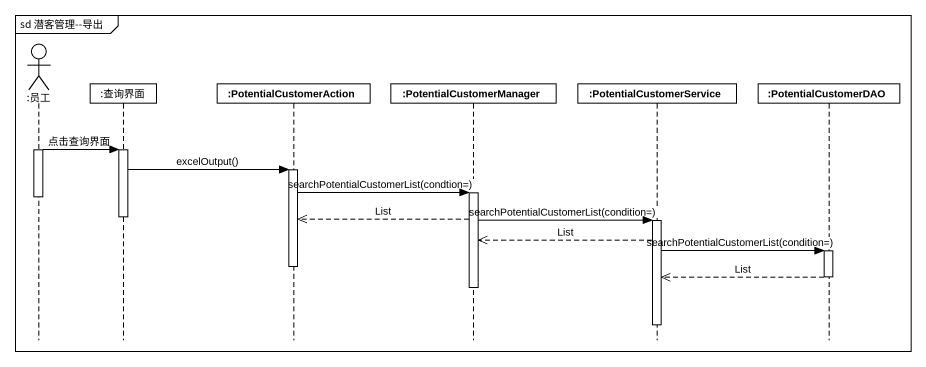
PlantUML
@startuml
mainframe sd 潜客管理--导出
hide footbox
actor ":员工" as 员工
participant ":查询界面" as 查询界面
participant ":PotentialCustomerAction" as PotentialCustomerAction
participant ":PotentialCustomerManager" as PotentialCustomerManager
participant ":PotentialCustomerService" as PotentialCustomerService
participant ":PotentialCustomerDAO" as PotentialCustomerDAO

activate 员工
员工 -> 查询界面 : 点击查询界面
activate 查询界面
查询界面 -> PotentialCustomerAction : excelOutput()
activate PotentialCustomerAction
PotentialCustomerAction -> PotentialCustomerManager : searchPotentialCustomerList(condtion=)
activate PotentialCustomerManager
deactivate 员工
deactivate 查询界面
PotentialCustomerManager -->> PotentialCustomerAction : List
PotentialCustomerManager -> PotentialCustomerService : searchPotentialCustomerList(condition=)
activate PotentialCustomerService
PotentialCustomerService -->> PotentialCustomerManager : List
PotentialCustomerService -> PotentialCustomerDAO : searchPotentialCustomerList(condition=)
activate PotentialCustomerDAO
deactivate PotentialCustomerAction
PotentialCustomerDAO -->> PotentialCustomerService : List
deactivate PotentialCustomerDAO
deactivate PotentialCustomerManager
deactivate PotentialCustomerService
@enduml
